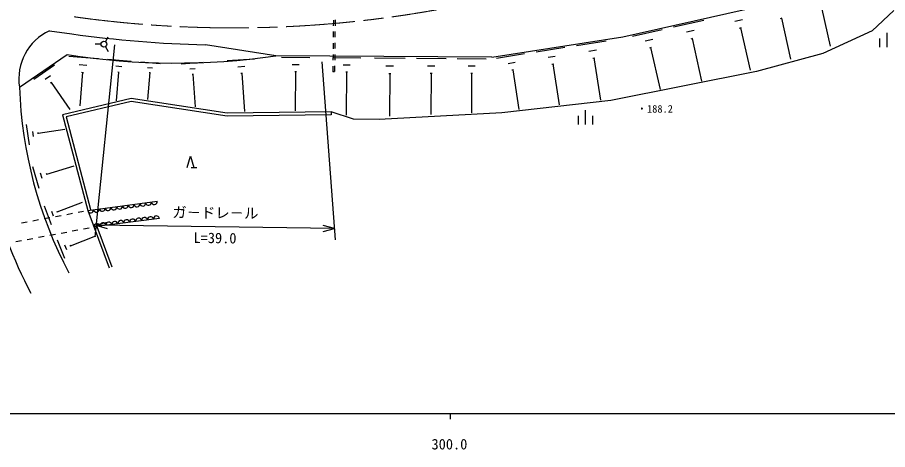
# Model space of a CAD drawing. Units: millimetres, scale not verified. Extents: x 40000 to 680000, y 20000 to 380000.
# Drawn here: x 292616 to 444142, y 198715 to 274013 of the extents above; entities that cross this region are included whole.
import ezdxf
from ezdxf.enums import TextEntityAlignment as Align

# ---------------------------------------------------------------- set-up
doc = ezdxf.new("R2010")
doc.units = ezdxf.units.MM
doc.header["$LTSCALE"] = 1000
doc.linetypes.add('CHAIN', pattern=[18.5, 12, -1.5, 3.5, -1.5])
for name, color, linetype, lineweight in [('M-BGD', 7, 'Continuous', 25), ('M-BMK', 2, 'CHAIN', 13), ('M-STR-STRC', 7, 'Continuous', 25), ('M-TTL-BAND', 7, 'Continuous', 25)]:
    doc.layers.add(name, color=color, linetype=linetype, lineweight=lineweight)
doc.styles.add('@ＭＳ ゴシック', font='')
doc.styles.add('ＭＳ ゴシック', font='')
doc.styles.get('@ＭＳ ゴシック').set_extended_font_data('@MS Gothic')
doc.styles.get('ＭＳ ゴシック').set_extended_font_data('MS Gothic')

msp = doc.modelspace()

# ---------------------------------------------------------------- linework, layer by layer
at = {"layer": 'M-BGD'}
for p, q in [((398044, 270647), (439022, 279853)), ((432702, 275463), (434152, 269008)), ((445206, 275208), (441476, 271643)), ((347639, 273541), (347628, 272541)), ((347939, 273568), (347928, 272568)), ((406867, 272373), (412121, 273553)), ((417558, 273374), (418891, 273674)), ((425484, 273841), (425807, 273914)), ((425645, 273878), (427250, 266734)), ((298182, 271688), (302091, 271141)), ((347617, 271541), (347606, 270541)), ((347917, 271568), (347906, 270568)), ((399717, 270767), (404884, 271928)), ((409133, 271502), (410446, 271797)), ((418357, 272153), (418691, 272228)), ((418524, 272191), (420184, 264802)), ((441476, 271643), (432855, 267748)), ((444067, 268833), (444067, 271333)), ((307928, 269778), (308428, 270644)), ((375225, 267061), (398044, 270647)), ((389995, 269129), (395162, 269941)), ((401945, 269910), (403237, 270200)), ((409920, 270299), (410249, 270373)), ((410084, 270336), (411760, 262879)), ((442817, 268833), (442817, 270333)), ((307178, 269345), (306178, 269345)), ((307928, 268912), (308428, 268046)), ((337595, 267315), (325346, 269241)), ((347595, 269541), (347584, 268541)), ((347895, 269568), (347884, 268568)), ((382950, 268022), (387966, 268810)), ((392136, 268142), (393427, 268345)), ((402719, 268727), (403042, 268800)), ((402881, 268763), (404527, 261437)), ((292982, 261881), (301306, 267526)), ((301554, 267255), (306748, 266836)), ((308322, 266709), (312424, 266378)), ((329171, 266483), (333881, 266808)), ((375225, 267061), (337595, 267315)), ((338604, 267058), (343542, 267025)), ((347517, 266998), (352401, 266965)), ((347573, 267542), (347561, 266542)), ((347873, 267568), (347862, 266568)), ((354782, 266949), (360152, 266913)), ((362087, 266900), (367281, 266865)), ((369218, 266852), (374239, 266818)), ((376054, 266938), (380922, 267703)), ((385028, 267064), (386282, 267261)), ((392823, 266927), (393146, 266977)), ((392984, 266952), (394142, 259585)), ((432855, 267748), (421333, 264598)), ((295467, 263264), (299102, 265729)), ((303397, 265799), (304696, 265694)), ((309778, 265559), (310803, 265476)), ((314086, 266243), (317484, 265969)), ((315292, 265291), (316141, 265223)), ((321106, 265926), (324964, 266192)), ((331019, 265427), (332196, 265508)), ((340448, 265811), (341682, 265803)), ((347550, 265542), (347539, 264542)), ((347851, 265568), (347840, 264568)), ((349340, 265765), (350561, 265756)), ((356786, 265593), (358129, 265584)), ((364026, 265588), (365324, 265579)), ((371092, 265584), (372347, 265575)), ((378071, 266008), (379288, 266199)), ((385695, 265884), (386009, 265933)), ((385852, 265908), (386973, 258771)), ((297447, 263279), (298355, 263896)), ((303942, 264448), (303472, 258630)), ((303779, 264461), (304104, 264435)), ((310208, 264493), (309805, 259502)), ((310079, 264503), (310336, 264482)), ((315648, 264407), (315267, 259687)), ((315542, 264416), (315754, 264399)), ((322619, 265061), (323583, 265128)), ((323047, 264122), (323288, 264138)), ((323168, 264130), (323563, 258408)), ((331541, 264280), (331836, 264300)), ((331689, 264290), (332151, 257594)), ((340902, 264573), (341211, 264571)), ((341057, 264572), (341010, 257716)), ((347839, 264538), (347539, 264542)), ((349790, 264540), (350095, 264538)), ((349942, 264539), (349891, 256952)), ((357281, 264247), (357617, 264244)), ((357449, 264246), (357399, 256820)), ((364504, 264286), (364829, 264284)), ((364666, 264285), (364618, 257121)), ((371554, 264325), (371868, 264323)), ((371711, 264324), (371665, 257414)), ((378719, 264863), (379023, 264911)), ((378871, 264887), (379957, 257975)), ((421333, 264598), (395967, 259541)), ((298404, 262602), (298631, 262756)), ((298517, 262679), (301720, 257956)), ((312412, 259873), (300475, 257054)), ((312432, 259364), (301089, 256686)), ((329156, 257303), (312412, 259873)), ((329121, 256803), (312432, 259364)), ((395967, 259541), (376985, 257386)), ((391553, 255353), (391553, 257853)), ((300475, 257054), (304868, 240393)), ((301089, 256686), (305352, 240520)), ((347233, 257052), (329121, 256803)), ((347227, 257552), (329156, 257303)), ((347227, 257552), (347233, 257052)), ((351122, 256308), (347227, 257552)), ((355599, 256225), (351122, 256308)), ((376985, 257386), (355599, 256225)), ((390303, 255353), (390303, 256853)), ((392803, 255353), (392803, 256853)), ((294722, 251797), (294197, 255360)), ((295416, 253265), (295284, 254155)), ((296257, 253730), (296224, 253952)), ((296240, 253841), (300888, 254526)), ((322158, 247851), (322758, 249851)), ((322758, 249851), (323358, 247851)), ((296431, 244226), (295284, 247985)), ((297737, 246679), (302473, 248124)), ((322858, 247851), (323858, 247851)), ((296941, 245923), (296654, 246862)), ((297773, 246562), (297701, 246797)), ((298575, 237887), (297315, 241100)), ((299552, 240123), (303937, 241842)), ((304868, 240393), (316955, 241972)), ((298906, 239407), (298591, 240210)), ((299240, 239333), (300223, 239518)), ((299591, 240023), (299513, 240224)), ((301206, 239703), (302188, 239888)), ((303171, 240073), (304154, 240258)), ((304868, 240393), (308576, 230378)), ((305337, 240567), (305377, 240459)), ((293344, 238223), (294327, 238408)), ((295309, 238593), (296292, 238778)), ((297275, 238963), (298258, 239148)), ((317344, 238998), (305937, 237507)), ((300213, 236436), (301196, 236620)), ((302179, 236804), (303162, 236988)), ((304145, 237172), (305128, 237356)), ((306445, 237573), (309045, 230552)), ((292349, 234966), (293332, 235150)), ((294315, 235333), (295298, 235517)), ((296281, 235701), (297264, 235885)), ((298247, 236069), (299230, 236253)), ((300885, 231993), (299626, 235206)), ((301862, 234229), (306247, 235948)), ((301216, 233513), (300901, 234316)), ((301902, 234129), (301823, 234330))]:
    msp.add_line(p, q, dxfattribs=at)
msp.add_circle((307678, 269345), 500, dxfattribs=at)
for centre, radius, start, end in [((302107, 263325), 9238, 115.13857, 188.99231), ((330221, 472182), 203000, 262.0346, 268.62368), ((320151, 387909), 121850, 261.10312, 278.23085), ((367380, 264326), 81938, 180.01124, 207.90959), ((367380, 264326), 74438, 181.88234, 207.90959), ((309400, 240993), 508, 188.33544, 6.55496), ((310407, 241125), 508, 188.33544, 6.55496), ((311414, 241256), 508, 188.33544, 6.55496), ((312421, 241388), 508, 188.33544, 6.55496), ((313429, 241520), 508, 188.33544, 6.55496), ((314436, 241651), 508, 188.33544, 6.55496), ((315443, 241783), 508, 188.33544, 6.55496), ((316450, 241914), 508, 188.33544, 6.55496), ((305371, 240467), 508, 188.33544, 6.55496), ((306378, 240598), 508, 188.33544, 6.55496), ((307385, 240730), 508, 188.33544, 6.55496), ((308393, 240861), 508, 188.33544, 6.55496), ((316828, 238907), 523, 9.95369, 184.93671), ((306458, 237552), 523, 9.95369, 184.93671), ((307495, 237688), 523, 9.95369, 184.93671), ((308532, 237823), 523, 9.95369, 184.93671), ((309569, 237959), 523, 9.95369, 184.93671), ((310606, 238094), 523, 9.95369, 184.93671), ((311643, 238230), 523, 9.95369, 184.93671), ((312680, 238365), 523, 9.95369, 184.93671), ((313717, 238501), 523, 9.95369, 184.93671), ((314754, 238636), 523, 9.95369, 184.93671), ((315791, 238772), 523, 9.95369, 184.93671)]:
    msp.add_arc(centre, radius, start, end, dxfattribs=at)
at = {"layer": 'M-BMK'}
msp.add_arc((330221, 472182), 200000, 262.0346, 282.15968, dxfattribs=at)
at = {"layer": 'M-STR-STRC'}
for p, q in [((309505, 269237), (306091, 235799)), ((345632, 266264), (347955, 235234)), ((308233, 238281), (306295, 237789)), ((347805, 237228), (306295, 237789)), ((306295, 237789), (308219, 237245)), ((345867, 236737), (347805, 237228)), ((347805, 237228), (345881, 237772))]:
    msp.add_line(p, q, dxfattribs=at)
at = {"layer": 'M-TTL-BAND'}
for p, q in [((40000, 205000), (579000, 205000)), ((368000, 205000), (368000, 204000))]:
    msp.add_line(p, q, dxfattribs=at)

# ---------------------------------------------------------------- texts
at = {"layer": 'M-BGD', "style": 'ＭＳ ゴシック'}
msp.add_text('・188.2', height=1320, dxfattribs=at).set_placement((400458, 258083), align=Align.MIDDLE_LEFT)
at = {"layer": 'M-STR-STRC', "style": 'ＭＳ ゴシック'}
msp.add_text('ガ－ドレ－ル', height=1833, rotation=359.226, dxfattribs=at).set_placement((327063, 238508), align=Align.BOTTOM_CENTER)
at = {"layer": 'M-STR-STRC', "style": '@ＭＳ ゴシック'}
msp.add_text('L=39.0', height=1833, rotation=359.226, dxfattribs=at).set_placement((327036, 236509), align=Align.TOP_CENTER)
at = {"layer": 'M-TTL-BAND', "style": 'ＭＳ ゴシック'}
msp.add_text('300.0', height=1833, dxfattribs=at).set_placement((367844, 198195), align=Align.BOTTOM_CENTER)

doc.saveas('drawing.dxf')
